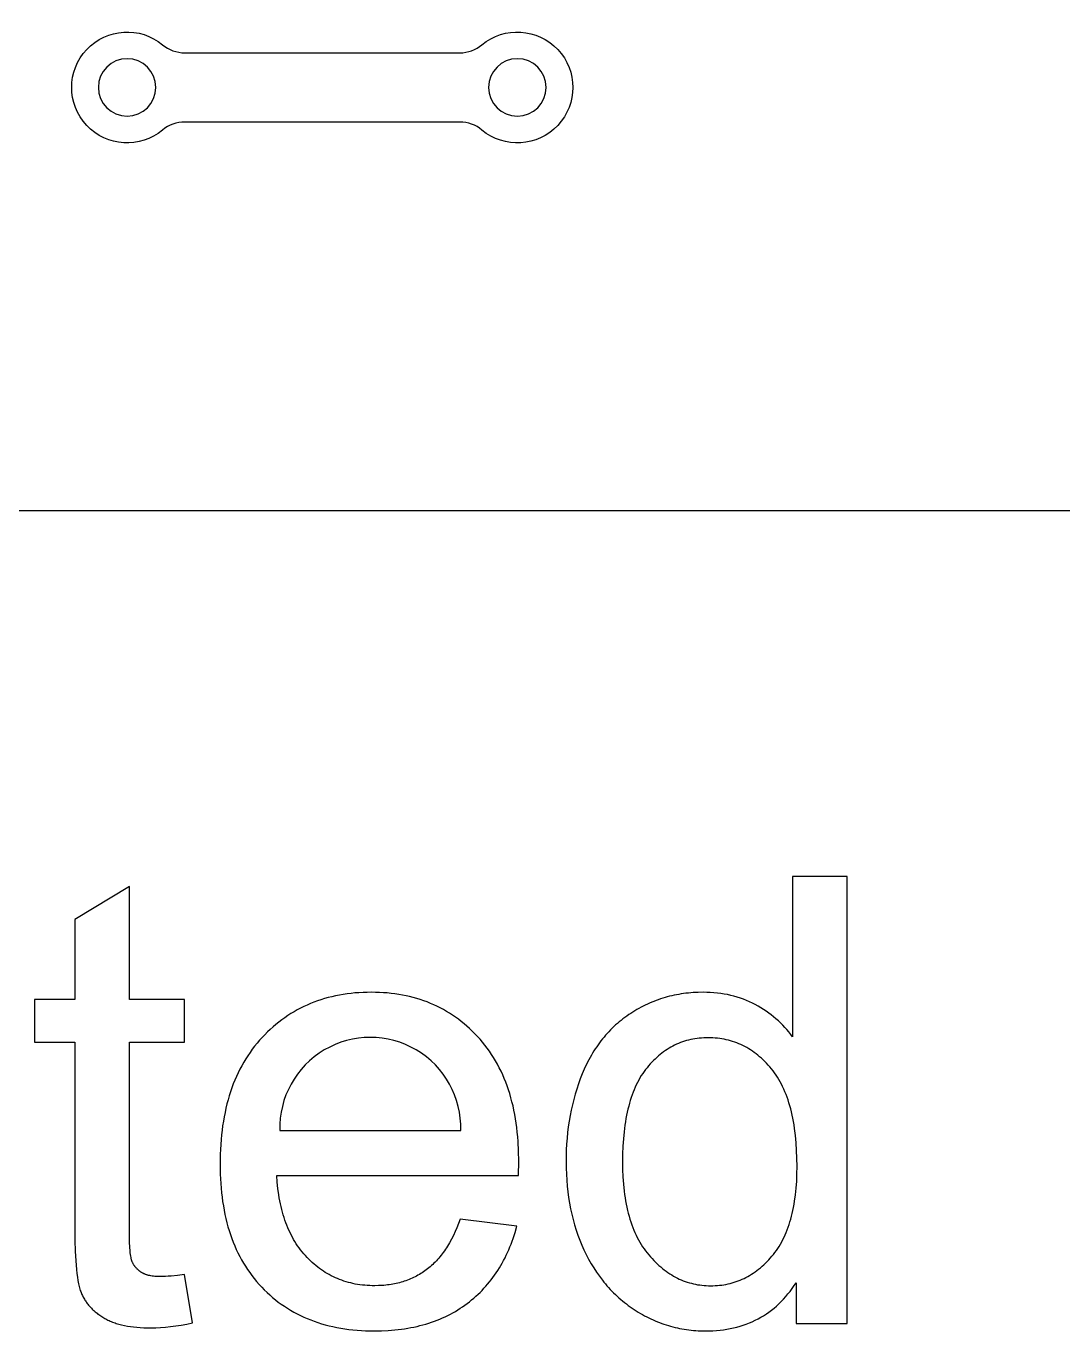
# Model space of a CAD drawing. Extents: x -86 to 76, y -134 to -25.
# Drawn here: x 23.5 to 38.46, y -131.83 to -113 of the extents above; entities that cross this region are included whole.
import ezdxf

# ---------------------------------------------------------------- set-up
doc = ezdxf.new("R2010")
doc.units = 0
doc.layers.add('MOSFET', color=7, linetype='CONTINUOUS')
doc.layers.add('MOSFET$TRACES', color=7, linetype='CONTINUOUS')

msp = doc.modelspace()

# ---------------------------------------------------------------- linework, layer by layer
at = {"layer": 'MOSFET'}
for p, q in [((72.957, -120), (3.957, -120)), ((35.344, -125.275), (34.556, -125.275)), ((34.556, -125.275), (34.556, -127.591)), ((35.344, -131.729), (35.344, -125.275)), ((24.99, -125.42), (24.202, -125.896)), ((24.99, -127.054), (24.99, -125.42)), ((24.202, -125.896), (24.202, -127.054)), ((24.202, -127.054), (23.62, -127.054)), ((23.62, -127.054), (23.62, -127.67)), ((25.786, -127.054), (24.99, -127.054)), ((25.786, -127.67), (25.786, -127.054)), ((27.652, -127.091), (27.603, -127.111)), ((27.702, -127.073), (27.652, -127.091)), ((27.753, -127.056), (27.702, -127.073)), ((27.805, -127.04), (27.753, -127.056)), ((27.858, -127.025), (27.805, -127.04)), ((27.911, -127.012), (27.858, -127.025)), ((27.965, -127), (27.911, -127.012)), ((28.019, -126.989), (27.965, -127)), ((28.074, -126.979), (28.019, -126.989)), ((28.13, -126.971), (28.074, -126.979)), ((28.187, -126.964), (28.13, -126.971)), ((28.244, -126.958), (28.187, -126.964)), ((28.302, -126.954), (28.244, -126.958)), ((28.361, -126.951), (28.302, -126.954)), ((28.421, -126.949), (28.361, -126.951)), ((28.481, -126.948), (28.421, -126.949)), ((28.539, -126.949), (28.481, -126.948)), ((28.597, -126.951), (28.539, -126.949)), ((28.654, -126.954), (28.597, -126.951)), ((28.71, -126.958), (28.654, -126.954)), ((28.765, -126.964), (28.71, -126.958)), ((28.82, -126.971), (28.765, -126.964)), ((28.875, -126.979), (28.82, -126.971)), ((28.928, -126.988), (28.875, -126.979)), ((28.981, -126.999), (28.928, -126.988)), ((29.033, -127.01), (28.981, -126.999)), ((29.085, -127.024), (29.033, -127.01)), ((29.136, -127.038), (29.085, -127.024)), ((29.186, -127.053), (29.136, -127.038)), ((29.236, -127.07), (29.186, -127.053)), ((29.284, -127.088), (29.236, -127.07)), ((29.333, -127.108), (29.284, -127.088)), ((32.525, -127.092), (32.494, -127.105)), ((32.557, -127.079), (32.525, -127.092)), ((32.588, -127.067), (32.557, -127.079)), ((32.62, -127.055), (32.588, -127.067)), ((32.652, -127.044), (32.62, -127.055)), ((32.685, -127.034), (32.652, -127.044)), ((32.717, -127.024), (32.685, -127.034)), ((32.75, -127.015), (32.717, -127.024)), ((32.783, -127.006), (32.75, -127.015)), ((32.816, -126.998), (32.783, -127.006)), ((32.849, -126.991), (32.816, -126.998)), ((32.883, -126.984), (32.849, -126.991)), ((32.917, -126.978), (32.883, -126.984)), ((32.951, -126.972), (32.917, -126.978)), ((32.985, -126.967), (32.951, -126.972)), ((33.019, -126.963), (32.985, -126.967)), ((33.054, -126.959), (33.019, -126.963)), ((33.124, -126.953), (33.054, -126.959)), ((33.195, -126.949), (33.124, -126.953)), ((33.266, -126.948), (33.195, -126.949)), ((33.319, -126.949), (33.266, -126.948)), ((33.37, -126.951), (33.319, -126.949)), ((33.422, -126.954), (33.37, -126.951)), ((33.472, -126.959), (33.422, -126.954)), ((33.521, -126.966), (33.472, -126.959)), ((33.57, -126.973), (33.521, -126.966)), ((33.618, -126.982), (33.57, -126.973)), ((33.666, -126.993), (33.618, -126.982)), ((33.712, -127.005), (33.666, -126.993)), ((33.758, -127.018), (33.712, -127.005)), ((33.804, -127.032), (33.758, -127.018)), ((33.848, -127.048), (33.804, -127.032)), ((33.892, -127.066), (33.848, -127.048)), ((33.935, -127.085), (33.892, -127.066)), ((33.977, -127.105), (33.935, -127.085)), ((34.019, -127.126), (33.977, -127.105)), ((27.275, -127.285), (27.231, -127.315)), ((27.32, -127.256), (27.275, -127.285)), ((27.365, -127.229), (27.32, -127.256)), ((27.411, -127.203), (27.365, -127.229)), ((27.458, -127.178), (27.411, -127.203)), ((27.505, -127.154), (27.458, -127.178)), ((27.554, -127.132), (27.505, -127.154)), ((27.603, -127.111), (27.554, -127.132)), ((29.38, -127.128), (29.333, -127.108)), ((29.427, -127.15), (29.38, -127.128)), ((29.473, -127.173), (29.427, -127.15)), ((29.519, -127.197), (29.473, -127.173)), ((29.564, -127.223), (29.519, -127.197)), ((29.608, -127.25), (29.564, -127.223)), ((29.651, -127.278), (29.608, -127.25)), ((29.694, -127.307), (29.651, -127.278)), ((32.165, -127.291), (32.137, -127.311)), ((32.194, -127.271), (32.165, -127.291)), ((32.223, -127.252), (32.194, -127.271)), ((32.252, -127.233), (32.223, -127.252)), ((32.282, -127.215), (32.252, -127.233)), ((32.311, -127.198), (32.282, -127.215)), ((32.341, -127.181), (32.311, -127.198)), ((32.371, -127.164), (32.341, -127.181)), ((32.402, -127.149), (32.371, -127.164)), ((32.432, -127.134), (32.402, -127.149)), ((32.463, -127.119), (32.432, -127.134)), ((32.494, -127.105), (32.463, -127.119)), ((34.06, -127.149), (34.019, -127.126)), ((34.1, -127.173), (34.06, -127.149)), ((34.139, -127.197), (34.1, -127.173)), ((34.176, -127.222), (34.139, -127.197)), ((34.213, -127.248), (34.176, -127.222)), ((34.249, -127.275), (34.213, -127.248)), ((34.284, -127.303), (34.249, -127.275)), ((27.062, -127.447), (27.022, -127.483)), ((27.103, -127.412), (27.062, -127.447)), ((27.145, -127.378), (27.103, -127.412)), ((27.188, -127.346), (27.145, -127.378)), ((27.231, -127.315), (27.188, -127.346)), ((29.736, -127.338), (29.694, -127.307)), ((29.778, -127.37), (29.736, -127.338)), ((29.819, -127.403), (29.778, -127.37)), ((29.859, -127.437), (29.819, -127.403)), ((29.898, -127.472), (29.859, -127.437)), ((29.937, -127.509), (29.898, -127.472)), ((31.954, -127.468), (31.93, -127.492)), ((31.979, -127.444), (31.954, -127.468)), ((32.004, -127.42), (31.979, -127.444)), ((32.03, -127.398), (32.004, -127.42)), ((32.056, -127.375), (32.03, -127.398)), ((32.083, -127.353), (32.056, -127.375)), ((32.11, -127.332), (32.083, -127.353)), ((32.137, -127.311), (32.11, -127.332)), ((34.318, -127.332), (34.284, -127.303)), ((34.352, -127.361), (34.318, -127.332)), ((34.384, -127.391), (34.352, -127.361)), ((34.415, -127.423), (34.384, -127.391)), ((34.445, -127.455), (34.415, -127.423)), ((34.474, -127.487), (34.445, -127.455)), ((26.867, -127.641), (26.831, -127.683)), ((26.905, -127.6), (26.867, -127.641)), ((26.943, -127.56), (26.905, -127.6)), ((26.982, -127.521), (26.943, -127.56)), ((27.022, -127.483), (26.982, -127.521)), ((29.975, -127.547), (29.937, -127.509)), ((30.013, -127.586), (29.975, -127.547)), ((30.049, -127.627), (30.013, -127.586)), ((30.085, -127.668), (30.049, -127.627)), ((30.119, -127.711), (30.085, -127.668)), ((31.793, -127.65), (31.772, -127.678)), ((31.815, -127.622), (31.793, -127.65)), ((31.837, -127.595), (31.815, -127.622)), ((31.859, -127.569), (31.837, -127.595)), ((31.882, -127.543), (31.859, -127.569)), ((31.906, -127.517), (31.882, -127.543)), ((31.93, -127.492), (31.906, -127.517)), ((32.969, -127.665), (32.941, -127.675)), ((32.998, -127.655), (32.969, -127.665)), ((33.028, -127.646), (32.998, -127.655)), ((33.058, -127.638), (33.028, -127.646)), ((33.088, -127.631), (33.058, -127.638)), ((33.118, -127.625), (33.088, -127.631)), ((33.149, -127.619), (33.118, -127.625)), ((33.18, -127.615), (33.149, -127.619)), ((33.212, -127.611), (33.18, -127.615)), ((33.244, -127.608), (33.212, -127.611)), ((33.276, -127.606), (33.244, -127.608)), ((33.308, -127.605), (33.276, -127.606)), ((33.341, -127.604), (33.308, -127.605)), ((33.375, -127.605), (33.341, -127.604)), ((33.408, -127.606), (33.375, -127.605)), ((33.441, -127.608), (33.408, -127.606)), ((33.474, -127.611), (33.441, -127.608)), ((33.506, -127.615), (33.474, -127.611)), ((33.538, -127.62), (33.506, -127.615)), ((33.57, -127.626), (33.538, -127.62)), ((33.601, -127.632), (33.57, -127.626)), ((33.632, -127.64), (33.601, -127.632)), ((33.663, -127.648), (33.632, -127.64)), ((33.693, -127.657), (33.663, -127.648)), ((33.723, -127.667), (33.693, -127.657)), ((33.753, -127.678), (33.723, -127.667)), ((34.503, -127.521), (34.474, -127.487)), ((34.53, -127.556), (34.503, -127.521)), ((34.556, -127.591), (34.53, -127.556)), ((23.62, -127.67), (24.202, -127.67)), ((24.202, -127.67), (24.202, -130.36)), ((24.99, -130.404), (24.99, -127.67)), ((24.99, -127.67), (25.786, -127.67)), ((26.73, -127.816), (26.698, -127.863)), ((26.762, -127.771), (26.73, -127.816)), ((26.796, -127.727), (26.762, -127.771)), ((26.831, -127.683), (26.796, -127.727)), ((30.152, -127.754), (30.119, -127.711)), ((30.184, -127.799), (30.152, -127.754)), ((30.215, -127.844), (30.184, -127.799)), ((30.244, -127.891), (30.215, -127.844)), ((31.654, -127.857), (31.636, -127.889)), ((31.673, -127.826), (31.654, -127.857)), ((31.692, -127.795), (31.673, -127.826)), ((31.711, -127.765), (31.692, -127.795)), ((31.731, -127.736), (31.711, -127.765)), ((31.751, -127.707), (31.731, -127.736)), ((31.772, -127.678), (31.751, -127.707)), ((32.646, -127.847), (32.622, -127.867)), ((32.672, -127.827), (32.646, -127.847)), ((32.697, -127.808), (32.672, -127.827)), ((32.723, -127.79), (32.697, -127.808)), ((32.749, -127.773), (32.723, -127.79)), ((32.775, -127.756), (32.749, -127.773)), ((32.802, -127.741), (32.775, -127.756)), ((32.829, -127.726), (32.802, -127.741)), ((32.856, -127.712), (32.829, -127.726)), ((32.884, -127.699), (32.856, -127.712)), ((32.912, -127.687), (32.884, -127.699)), ((32.941, -127.675), (32.912, -127.687)), ((33.782, -127.69), (33.753, -127.678)), ((33.811, -127.703), (33.782, -127.69)), ((33.84, -127.716), (33.811, -127.703)), ((33.868, -127.731), (33.84, -127.716)), ((33.896, -127.746), (33.868, -127.731)), ((33.924, -127.762), (33.896, -127.746)), ((33.951, -127.78), (33.924, -127.762)), ((33.978, -127.797), (33.951, -127.78)), ((34.005, -127.816), (33.978, -127.797)), ((34.031, -127.836), (34.005, -127.816)), ((34.057, -127.857), (34.031, -127.836)), ((34.082, -127.878), (34.057, -127.857)), ((26.611, -128.008), (26.584, -128.059)), ((26.639, -127.958), (26.611, -128.008)), ((26.668, -127.91), (26.639, -127.958)), ((26.698, -127.863), (26.668, -127.91)), ((30.273, -127.938), (30.244, -127.891)), ((30.3, -127.987), (30.273, -127.938)), ((30.326, -128.036), (30.3, -127.987)), ((30.351, -128.087), (30.326, -128.036)), ((31.585, -127.987), (31.553, -128.056)), ((31.619, -127.921), (31.585, -127.987)), ((31.636, -127.889), (31.619, -127.921)), ((32.458, -128.036), (32.437, -128.063)), ((32.481, -128.009), (32.458, -128.036)), ((32.503, -127.983), (32.481, -128.009)), ((32.526, -127.958), (32.503, -127.983)), ((32.55, -127.934), (32.526, -127.958)), ((32.573, -127.911), (32.55, -127.934)), ((32.597, -127.889), (32.573, -127.911)), ((32.622, -127.867), (32.597, -127.889)), ((34.108, -127.901), (34.082, -127.878)), ((34.133, -127.924), (34.108, -127.901)), ((34.157, -127.948), (34.133, -127.924)), ((34.182, -127.973), (34.157, -127.948)), ((34.206, -127.999), (34.182, -127.973)), ((34.229, -128.026), (34.206, -127.999)), ((34.252, -128.053), (34.229, -128.026)), ((26.511, -128.216), (26.489, -128.271)), ((26.535, -128.163), (26.511, -128.216)), ((26.559, -128.11), (26.535, -128.163)), ((26.584, -128.059), (26.559, -128.11)), ((30.375, -128.138), (30.351, -128.087)), ((30.398, -128.191), (30.375, -128.138)), ((30.419, -128.244), (30.398, -128.191)), ((31.495, -128.198), (31.468, -128.27)), ((31.523, -128.126), (31.495, -128.198)), ((31.553, -128.056), (31.523, -128.126)), ((32.338, -128.215), (32.32, -128.248)), ((32.356, -128.183), (32.338, -128.215)), ((32.375, -128.151), (32.356, -128.183)), ((32.395, -128.121), (32.375, -128.151)), ((32.416, -128.091), (32.395, -128.121)), ((32.437, -128.063), (32.416, -128.091)), ((34.275, -128.082), (34.252, -128.053)), ((34.297, -128.111), (34.275, -128.082)), ((34.319, -128.142), (34.297, -128.111)), ((34.339, -128.173), (34.319, -128.142)), ((34.359, -128.206), (34.339, -128.173)), ((34.378, -128.239), (34.359, -128.206)), ((26.449, -128.383), (26.431, -128.441)), ((26.469, -128.327), (26.449, -128.383)), ((26.489, -128.271), (26.469, -128.327)), ((30.439, -128.299), (30.419, -128.244)), ((30.459, -128.355), (30.439, -128.299)), ((30.477, -128.411), (30.459, -128.355)), ((30.493, -128.469), (30.477, -128.411)), ((31.421, -128.419), (31.4, -128.495)), ((31.444, -128.344), (31.421, -128.419)), ((31.468, -128.27), (31.444, -128.344)), ((32.257, -128.391), (32.242, -128.429)), ((32.272, -128.354), (32.257, -128.391)), ((32.287, -128.318), (32.272, -128.354)), ((32.303, -128.282), (32.287, -128.318)), ((32.32, -128.248), (32.303, -128.282)), ((34.397, -128.274), (34.378, -128.239)), ((34.414, -128.31), (34.397, -128.274)), ((34.431, -128.346), (34.414, -128.31)), ((34.447, -128.384), (34.431, -128.346)), ((34.463, -128.422), (34.447, -128.384)), ((34.478, -128.462), (34.463, -128.422)), ((26.397, -128.56), (26.383, -128.621)), ((26.413, -128.5), (26.397, -128.56)), ((26.431, -128.441), (26.413, -128.5)), ((30.509, -128.528), (30.493, -128.469)), ((30.524, -128.587), (30.509, -128.528)), ((30.537, -128.648), (30.524, -128.587)), ((31.381, -128.572), (31.363, -128.65)), ((31.4, -128.495), (31.381, -128.572)), ((32.193, -128.591), (32.182, -128.634)), ((32.204, -128.549), (32.193, -128.591)), ((32.216, -128.508), (32.204, -128.549)), ((32.229, -128.468), (32.216, -128.508)), ((32.242, -128.429), (32.229, -128.468)), ((34.492, -128.502), (34.478, -128.462)), ((34.505, -128.544), (34.492, -128.502)), ((34.518, -128.586), (34.505, -128.544)), ((34.53, -128.63), (34.518, -128.586)), ((26.357, -128.745), (26.345, -128.809)), ((26.369, -128.682), (26.357, -128.745)), ((26.383, -128.621), (26.369, -128.682)), ((30.549, -128.71), (30.537, -128.648)), ((30.56, -128.772), (30.549, -128.71)), ((30.57, -128.836), (30.56, -128.772)), ((31.348, -128.728), (31.334, -128.808)), ((31.363, -128.65), (31.348, -128.728)), ((32.154, -128.769), (32.146, -128.816)), ((32.163, -128.723), (32.154, -128.769)), ((32.172, -128.678), (32.163, -128.723)), ((32.182, -128.634), (32.172, -128.678)), ((34.541, -128.674), (34.53, -128.63)), ((34.551, -128.72), (34.541, -128.674)), ((34.561, -128.766), (34.551, -128.72)), ((34.57, -128.814), (34.561, -128.766)), ((26.326, -128.94), (26.319, -129.007)), ((26.335, -128.874), (26.326, -128.94)), ((26.345, -128.809), (26.335, -128.874)), ((27.16, -128.942), (29.771, -128.942)), ((30.579, -128.901), (30.57, -128.836)), ((30.586, -128.967), (30.579, -128.901)), ((30.593, -129.034), (30.586, -128.967)), ((31.312, -128.971), (31.304, -129.054)), ((31.322, -128.889), (31.312, -128.971)), ((31.334, -128.808), (31.322, -128.889)), ((32.126, -128.963), (32.116, -129.065)), ((32.139, -128.864), (32.126, -128.963)), ((32.146, -128.816), (32.139, -128.864)), ((34.579, -128.862), (34.57, -128.814)), ((34.586, -128.912), (34.579, -128.862)), ((34.599, -129.014), (34.586, -128.912)), ((26.307, -129.144), (26.303, -129.215)), ((26.312, -129.075), (26.307, -129.144)), ((26.319, -129.007), (26.312, -129.075)), ((30.598, -129.101), (30.593, -129.034)), ((30.605, -129.24), (30.598, -129.101)), ((31.298, -129.138), (31.293, -129.223)), ((31.304, -129.054), (31.298, -129.138)), ((32.11, -129.171), (32.105, -129.282)), ((32.116, -129.065), (32.11, -129.171)), ((34.609, -129.12), (34.599, -129.014)), ((34.616, -129.23), (34.609, -129.12)), ((26.3, -129.286), (26.297, -129.431)), ((26.303, -129.215), (26.3, -129.286)), ((30.607, -129.383), (30.605, -129.24)), ((31.293, -129.223), (31.29, -129.309)), ((31.29, -129.309), (31.29, -129.396)), ((32.105, -129.282), (32.104, -129.396)), ((34.621, -129.344), (34.616, -129.23)), ((34.622, -129.462), (34.621, -129.344)), ((26.297, -129.431), (26.3, -129.572)), ((30.603, -129.594), (30.607, -129.383)), ((31.29, -129.396), (31.291, -129.485)), ((31.291, -129.485), (31.294, -129.573)), ((32.104, -129.396), (32.106, -129.506)), ((32.106, -129.506), (32.11, -129.613)), ((34.621, -129.569), (34.622, -129.462)), ((26.3, -129.572), (26.302, -129.64)), ((26.302, -129.64), (26.307, -129.708)), ((26.307, -129.708), (26.312, -129.775)), ((27.123, -129.689), (27.116, -129.594)), ((27.116, -129.594), (30.603, -129.594)), ((27.132, -129.781), (27.123, -129.689)), ((31.294, -129.573), (31.299, -129.659)), ((31.299, -129.659), (31.306, -129.744)), ((32.11, -129.613), (32.117, -129.717)), ((32.117, -129.717), (32.128, -129.817)), ((34.609, -129.773), (34.617, -129.673)), ((34.617, -129.673), (34.621, -129.569)), ((26.312, -129.775), (26.318, -129.841)), ((26.318, -129.841), (26.326, -129.906)), ((26.326, -129.906), (26.335, -129.969)), ((27.145, -129.87), (27.132, -129.781)), ((27.152, -129.914), (27.145, -129.87)), ((27.16, -129.957), (27.152, -129.914)), ((31.306, -129.744), (31.315, -129.828)), ((31.315, -129.828), (31.326, -129.911)), ((31.326, -129.911), (31.339, -129.992)), ((32.128, -129.817), (32.134, -129.865)), ((32.134, -129.865), (32.141, -129.913)), ((32.141, -129.913), (32.149, -129.96)), ((34.587, -129.963), (34.6, -129.87)), ((34.6, -129.87), (34.609, -129.773)), ((26.335, -129.969), (26.345, -130.032)), ((26.345, -130.032), (26.356, -130.094)), ((26.356, -130.094), (26.368, -130.155)), ((27.168, -129.999), (27.16, -129.957)), ((27.178, -130.04), (27.168, -129.999)), ((27.187, -130.081), (27.178, -130.04)), ((27.198, -130.121), (27.187, -130.081)), ((31.339, -129.992), (31.354, -130.072)), ((31.354, -130.072), (31.371, -130.151)), ((32.149, -129.96), (32.157, -130.006)), ((32.157, -130.006), (32.167, -130.051)), ((32.167, -130.051), (32.176, -130.095)), ((32.176, -130.095), (32.187, -130.138)), ((34.553, -130.139), (34.562, -130.096)), ((34.562, -130.096), (34.571, -130.053)), ((34.571, -130.053), (34.579, -130.008)), ((34.579, -130.008), (34.587, -129.963)), ((26.368, -130.155), (26.382, -130.215)), ((26.382, -130.215), (26.396, -130.274)), ((26.396, -130.274), (26.412, -130.332)), ((27.209, -130.16), (27.198, -130.121)), ((27.221, -130.199), (27.209, -130.16)), ((27.234, -130.237), (27.221, -130.199)), ((27.247, -130.274), (27.234, -130.237)), ((27.261, -130.311), (27.247, -130.274)), ((29.739, -130.285), (29.715, -130.345)), ((29.762, -130.224), (29.739, -130.285)), ((30.581, -130.325), (29.762, -130.224)), ((31.371, -130.151), (31.39, -130.228)), ((31.39, -130.228), (31.411, -130.305)), ((31.411, -130.305), (31.434, -130.379)), ((32.187, -130.138), (32.199, -130.181)), ((32.199, -130.181), (32.211, -130.222)), ((32.211, -130.222), (32.224, -130.263)), ((32.224, -130.263), (32.238, -130.303)), ((32.238, -130.303), (32.252, -130.341)), ((34.494, -130.34), (34.507, -130.301)), ((34.507, -130.301), (34.52, -130.262)), ((34.52, -130.262), (34.531, -130.222)), ((34.531, -130.222), (34.542, -130.181)), ((34.542, -130.181), (34.553, -130.139)), ((24.202, -130.36), (24.203, -130.531)), ((24.99, -130.485), (24.99, -130.404)), ((24.992, -130.558), (24.99, -130.485)), ((26.412, -130.332), (26.429, -130.388)), ((26.429, -130.388), (26.447, -130.444)), ((26.447, -130.444), (26.467, -130.499)), ((27.276, -130.347), (27.261, -130.311)), ((27.291, -130.382), (27.276, -130.347)), ((27.307, -130.416), (27.291, -130.382)), ((27.324, -130.45), (27.307, -130.416)), ((27.341, -130.483), (27.324, -130.45)), ((27.359, -130.515), (27.341, -130.483)), ((29.664, -130.457), (29.637, -130.511)), ((29.69, -130.402), (29.664, -130.457)), ((29.715, -130.345), (29.69, -130.402)), ((30.527, -130.499), (30.542, -130.457)), ((30.542, -130.457), (30.555, -130.413)), ((30.555, -130.413), (30.581, -130.325)), ((31.434, -130.379), (31.46, -130.453)), ((31.46, -130.453), (31.487, -130.525)), ((32.252, -130.341), (32.267, -130.379)), ((32.267, -130.379), (32.283, -130.416)), ((32.283, -130.416), (32.3, -130.453)), ((32.3, -130.453), (32.317, -130.488)), ((32.317, -130.488), (32.335, -130.522)), ((34.418, -130.518), (34.435, -130.484)), ((34.435, -130.484), (34.451, -130.449)), ((34.451, -130.449), (34.466, -130.414)), ((34.466, -130.414), (34.48, -130.377)), ((34.48, -130.377), (34.494, -130.34)), ((24.203, -130.531), (24.208, -130.686)), ((24.996, -130.624), (24.992, -130.558)), ((25, -130.683), (24.996, -130.624)), ((25.003, -130.709), (25, -130.683)), ((26.467, -130.499), (26.487, -130.553)), ((26.487, -130.553), (26.509, -130.606)), ((26.509, -130.606), (26.532, -130.658)), ((26.532, -130.658), (26.556, -130.709)), ((27.378, -130.547), (27.359, -130.515)), ((27.397, -130.577), (27.378, -130.547)), ((27.417, -130.608), (27.397, -130.577)), ((27.438, -130.637), (27.417, -130.608)), ((27.459, -130.666), (27.438, -130.637)), ((27.481, -130.694), (27.459, -130.666)), ((29.534, -130.68), (29.518, -130.702)), ((29.55, -130.657), (29.534, -130.68)), ((29.565, -130.634), (29.55, -130.657)), ((29.58, -130.61), (29.565, -130.634)), ((29.609, -130.562), (29.58, -130.61)), ((29.637, -130.511), (29.609, -130.562)), ((30.446, -130.703), (30.463, -130.664)), ((30.463, -130.664), (30.48, -130.623)), ((30.48, -130.623), (30.497, -130.583)), ((30.497, -130.583), (30.512, -130.541)), ((30.512, -130.541), (30.527, -130.499)), ((31.487, -130.525), (31.516, -130.596)), ((31.516, -130.596), (31.547, -130.666)), ((31.547, -130.666), (31.58, -130.734)), ((32.335, -130.522), (32.354, -130.556)), ((32.354, -130.556), (32.374, -130.589)), ((32.374, -130.589), (32.394, -130.62)), ((32.394, -130.62), (32.415, -130.651)), ((32.415, -130.651), (32.437, -130.681)), ((32.437, -130.681), (32.459, -130.71)), ((34.303, -130.704), (34.324, -130.675)), ((34.324, -130.675), (34.344, -130.645)), ((34.344, -130.645), (34.364, -130.615)), ((34.364, -130.615), (34.382, -130.583)), ((34.382, -130.583), (34.401, -130.551)), ((34.401, -130.551), (34.418, -130.518)), ((24.208, -130.686), (24.215, -130.826)), ((24.215, -130.826), (24.226, -130.951)), ((25.006, -130.733), (25.003, -130.709)), ((25.009, -130.756), (25.006, -130.733)), ((25.013, -130.776), (25.009, -130.756)), ((25.015, -130.786), (25.013, -130.776)), ((25.017, -130.795), (25.015, -130.786)), ((25.019, -130.804), (25.017, -130.795)), ((25.022, -130.812), (25.019, -130.804)), ((25.024, -130.82), (25.022, -130.812)), ((25.026, -130.827), (25.024, -130.82)), ((25.029, -130.834), (25.026, -130.827)), ((25.03, -130.837), (25.029, -130.834)), ((25.031, -130.84), (25.03, -130.837)), ((25.034, -130.846), (25.031, -130.84)), ((25.037, -130.852), (25.034, -130.846)), ((25.04, -130.858), (25.037, -130.852)), ((25.043, -130.864), (25.04, -130.858)), ((25.046, -130.869), (25.043, -130.864)), ((25.049, -130.875), (25.046, -130.869)), ((26.556, -130.709), (26.581, -130.759)), ((26.581, -130.759), (26.608, -130.808)), ((26.608, -130.808), (26.635, -130.855)), ((26.635, -130.855), (26.664, -130.902)), ((27.504, -130.721), (27.481, -130.694)), ((27.528, -130.748), (27.504, -130.721)), ((27.552, -130.774), (27.528, -130.748)), ((27.577, -130.799), (27.552, -130.774)), ((27.602, -130.823), (27.577, -130.799)), ((27.627, -130.847), (27.602, -130.823)), ((27.653, -130.87), (27.627, -130.847)), ((27.679, -130.892), (27.653, -130.87)), ((29.384, -130.859), (29.366, -130.876)), ((29.402, -130.841), (29.384, -130.859)), ((29.419, -130.823), (29.402, -130.841)), ((29.436, -130.804), (29.419, -130.823)), ((29.453, -130.785), (29.436, -130.804)), ((29.47, -130.765), (29.453, -130.785)), ((29.486, -130.744), (29.47, -130.765)), ((29.503, -130.723), (29.486, -130.744)), ((29.518, -130.702), (29.503, -130.723)), ((30.348, -130.891), (30.369, -130.855)), ((30.369, -130.855), (30.389, -130.818)), ((30.389, -130.818), (30.409, -130.78)), ((30.409, -130.78), (30.427, -130.742)), ((30.427, -130.742), (30.446, -130.703)), ((31.58, -130.734), (31.615, -130.8)), ((31.615, -130.8), (31.651, -130.865)), ((31.651, -130.865), (31.689, -130.927)), ((32.459, -130.71), (32.483, -130.739)), ((32.483, -130.739), (32.506, -130.766)), ((32.506, -130.766), (32.53, -130.792)), ((32.53, -130.792), (32.555, -130.818)), ((32.555, -130.818), (32.579, -130.843)), ((32.579, -130.843), (32.604, -130.867)), ((32.604, -130.867), (32.629, -130.89)), ((34.142, -130.881), (34.166, -130.858)), ((34.166, -130.858), (34.19, -130.834)), ((34.19, -130.834), (34.213, -130.81)), ((34.213, -130.81), (34.236, -130.785)), ((34.236, -130.785), (34.259, -130.758)), ((34.259, -130.758), (34.281, -130.731)), ((34.281, -130.731), (34.303, -130.704)), ((24.226, -130.951), (24.232, -131.007)), ((24.232, -131.007), (24.239, -131.06)), ((25.052, -130.88), (25.049, -130.875)), ((25.056, -130.886), (25.052, -130.88)), ((25.059, -130.891), (25.056, -130.886)), ((25.063, -130.897), (25.059, -130.891)), ((25.066, -130.902), (25.063, -130.897)), ((25.07, -130.907), (25.066, -130.902)), ((25.074, -130.912), (25.07, -130.907)), ((25.078, -130.917), (25.074, -130.912)), ((25.082, -130.922), (25.078, -130.917)), ((25.087, -130.927), (25.082, -130.922)), ((25.091, -130.932), (25.087, -130.927)), ((25.095, -130.936), (25.091, -130.932)), ((25.1, -130.941), (25.095, -130.936)), ((25.104, -130.945), (25.1, -130.941)), ((25.109, -130.95), (25.104, -130.945)), ((25.114, -130.954), (25.109, -130.95)), ((25.119, -130.959), (25.114, -130.954)), ((25.124, -130.963), (25.119, -130.959)), ((25.129, -130.967), (25.124, -130.963)), ((25.134, -130.971), (25.129, -130.967)), ((25.14, -130.975), (25.134, -130.971)), ((25.145, -130.979), (25.14, -130.975)), ((25.151, -130.983), (25.145, -130.979)), ((25.156, -130.987), (25.151, -130.983)), ((25.162, -130.99), (25.156, -130.987)), ((25.168, -130.994), (25.162, -130.99)), ((25.174, -130.998), (25.168, -130.994)), ((25.18, -131.001), (25.174, -130.998)), ((25.186, -131.004), (25.18, -131.001)), ((25.193, -131.007), (25.186, -131.004)), ((25.2, -131.01), (25.193, -131.007)), ((25.206, -131.013), (25.2, -131.01)), ((25.213, -131.016), (25.206, -131.013)), ((25.22, -131.019), (25.213, -131.016)), ((25.228, -131.022), (25.22, -131.019)), ((25.235, -131.024), (25.228, -131.022)), ((25.243, -131.027), (25.235, -131.024)), ((25.25, -131.029), (25.243, -131.027)), ((25.258, -131.031), (25.25, -131.029)), ((25.266, -131.033), (25.258, -131.031)), ((25.283, -131.037), (25.266, -131.033)), ((25.3, -131.04), (25.283, -131.037)), ((25.318, -131.043), (25.3, -131.04)), ((25.337, -131.046), (25.318, -131.043)), ((25.356, -131.048), (25.337, -131.046)), ((25.376, -131.049), (25.356, -131.048)), ((25.396, -131.05), (25.376, -131.049)), ((25.417, -131.051), (25.396, -131.05)), ((25.439, -131.051), (25.417, -131.051)), ((25.473, -131.051), (25.439, -131.051)), ((25.51, -131.049), (25.473, -131.051)), ((25.55, -131.047), (25.51, -131.049)), ((25.592, -131.044), (25.55, -131.047)), ((25.684, -131.034), (25.592, -131.044)), ((25.786, -131.02), (25.684, -131.034)), ((25.901, -131.72), (25.786, -131.02)), ((26.664, -130.902), (26.694, -130.948)), ((26.694, -130.948), (26.725, -130.993)), ((26.725, -130.993), (26.757, -131.037)), ((26.757, -131.037), (26.791, -131.08)), ((27.706, -130.913), (27.679, -130.892)), ((27.733, -130.933), (27.706, -130.913)), ((27.76, -130.953), (27.733, -130.933)), ((27.788, -130.972), (27.76, -130.953)), ((27.816, -130.99), (27.788, -130.972)), ((27.844, -131.007), (27.816, -130.99)), ((27.873, -131.023), (27.844, -131.007)), ((27.902, -131.039), (27.873, -131.023)), ((27.932, -131.054), (27.902, -131.039)), ((27.962, -131.068), (27.932, -131.054)), ((29.111, -131.055), (29.09, -131.065)), ((29.132, -131.044), (29.111, -131.055)), ((29.153, -131.032), (29.132, -131.044)), ((29.174, -131.02), (29.153, -131.032)), ((29.194, -131.008), (29.174, -131.02)), ((29.214, -130.995), (29.194, -131.008)), ((29.234, -130.982), (29.214, -130.995)), ((29.254, -130.968), (29.234, -130.982)), ((29.273, -130.954), (29.254, -130.968)), ((29.292, -130.94), (29.273, -130.954)), ((29.311, -130.925), (29.292, -130.94)), ((29.33, -130.909), (29.311, -130.925)), ((29.348, -130.893), (29.33, -130.909)), ((29.366, -130.876), (29.348, -130.893)), ((30.234, -131.064), (30.258, -131.03)), ((30.258, -131.03), (30.282, -130.997)), ((30.282, -130.997), (30.305, -130.962)), ((30.305, -130.962), (30.327, -130.927)), ((30.327, -130.927), (30.348, -130.891)), ((31.689, -130.927), (31.729, -130.987)), ((31.729, -130.987), (31.77, -131.046)), ((31.77, -131.046), (31.813, -131.103)), ((32.629, -130.89), (32.655, -130.912)), ((32.655, -130.912), (32.68, -130.933)), ((32.68, -130.933), (32.706, -130.954)), ((32.706, -130.954), (32.733, -130.973)), ((32.733, -130.973), (32.759, -130.992)), ((32.759, -130.992), (32.786, -131.01)), ((32.786, -131.01), (32.813, -131.027)), ((32.813, -131.027), (32.84, -131.043)), ((32.84, -131.043), (32.868, -131.058)), ((32.868, -131.058), (32.895, -131.072)), ((33.884, -131.063), (33.911, -131.049)), ((33.911, -131.049), (33.938, -131.034)), ((33.938, -131.034), (33.965, -131.017)), ((33.965, -131.017), (33.991, -131)), ((33.991, -131), (34.017, -130.982)), ((34.017, -130.982), (34.042, -130.964)), ((34.042, -130.964), (34.068, -130.944)), ((34.068, -130.944), (34.093, -130.924)), ((34.093, -130.924), (34.117, -130.903)), ((34.117, -130.903), (34.142, -130.881)), ((24.239, -131.06), (24.247, -131.109)), ((24.247, -131.109), (24.256, -131.154)), ((24.256, -131.154), (24.261, -131.175)), ((24.261, -131.175), (24.266, -131.195)), ((24.266, -131.195), (24.271, -131.214)), ((24.271, -131.214), (24.276, -131.232)), ((24.276, -131.232), (24.281, -131.25)), ((26.791, -131.08), (26.825, -131.122)), ((26.825, -131.122), (26.861, -131.163)), ((26.861, -131.163), (26.898, -131.203)), ((26.898, -131.203), (26.936, -131.242)), ((26.936, -131.242), (26.975, -131.28)), ((27.992, -131.081), (27.962, -131.068)), ((28.023, -131.093), (27.992, -131.081)), ((28.054, -131.105), (28.023, -131.093)), ((28.085, -131.116), (28.054, -131.105)), ((28.117, -131.126), (28.085, -131.116)), ((28.15, -131.135), (28.117, -131.126)), ((28.182, -131.143), (28.15, -131.135)), ((28.215, -131.151), (28.182, -131.143)), ((28.249, -131.158), (28.215, -131.151)), ((28.282, -131.164), (28.249, -131.158)), ((28.316, -131.169), (28.282, -131.164)), ((28.351, -131.173), (28.316, -131.169)), ((28.386, -131.177), (28.351, -131.173)), ((28.421, -131.18), (28.386, -131.177)), ((28.457, -131.182), (28.421, -131.18)), ((28.493, -131.183), (28.457, -131.182)), ((28.529, -131.183), (28.493, -131.183)), ((28.583, -131.182), (28.529, -131.183)), ((28.636, -131.18), (28.583, -131.182)), ((28.662, -131.178), (28.636, -131.18)), ((28.688, -131.175), (28.662, -131.178)), ((28.714, -131.172), (28.688, -131.175)), ((28.739, -131.169), (28.714, -131.172)), ((28.764, -131.165), (28.739, -131.169)), ((28.789, -131.161), (28.764, -131.165)), ((28.814, -131.156), (28.789, -131.161)), ((28.838, -131.151), (28.814, -131.156)), ((28.862, -131.146), (28.838, -131.151)), ((28.886, -131.139), (28.862, -131.146)), ((28.91, -131.133), (28.886, -131.139)), ((28.933, -131.126), (28.91, -131.133)), ((28.956, -131.119), (28.933, -131.126)), ((28.979, -131.111), (28.956, -131.119)), ((29.002, -131.103), (28.979, -131.111)), ((29.024, -131.094), (29.002, -131.103)), ((29.046, -131.085), (29.024, -131.094)), ((29.068, -131.075), (29.046, -131.085)), ((29.09, -131.065), (29.068, -131.075)), ((30.077, -131.25), (30.104, -131.22)), ((30.104, -131.22), (30.132, -131.19)), ((30.132, -131.19), (30.158, -131.16)), ((30.158, -131.16), (30.184, -131.128)), ((30.184, -131.128), (30.21, -131.096)), ((30.21, -131.096), (30.234, -131.064)), ((31.813, -131.103), (31.835, -131.13)), ((31.835, -131.13), (31.857, -131.157)), ((31.857, -131.157), (31.88, -131.184)), ((31.88, -131.184), (31.904, -131.21)), ((31.904, -131.21), (31.927, -131.236)), ((31.927, -131.236), (31.952, -131.261)), ((32.895, -131.072), (32.923, -131.086)), ((32.923, -131.086), (32.952, -131.098)), ((32.952, -131.098), (32.98, -131.11)), ((32.98, -131.11), (33.009, -131.121)), ((33.009, -131.121), (33.038, -131.131)), ((33.038, -131.131), (33.068, -131.14)), ((33.068, -131.14), (33.097, -131.148)), ((33.097, -131.148), (33.127, -131.156)), ((33.127, -131.156), (33.158, -131.162)), ((33.158, -131.162), (33.188, -131.168)), ((33.188, -131.168), (33.219, -131.172)), ((33.219, -131.172), (33.25, -131.176)), ((33.25, -131.176), (33.281, -131.179)), ((33.281, -131.179), (33.312, -131.182)), ((33.312, -131.182), (33.344, -131.183)), ((33.344, -131.183), (33.376, -131.183)), ((33.376, -131.183), (33.409, -131.183)), ((33.409, -131.183), (33.441, -131.182)), ((33.441, -131.182), (33.472, -131.18)), ((33.472, -131.18), (33.504, -131.177)), ((33.504, -131.177), (33.535, -131.173)), ((33.535, -131.173), (33.566, -131.168)), ((33.566, -131.168), (33.596, -131.163)), ((33.596, -131.163), (33.626, -131.157)), ((33.626, -131.157), (33.656, -131.15)), ((33.656, -131.15), (33.686, -131.142)), ((33.686, -131.142), (33.715, -131.133)), ((33.715, -131.133), (33.744, -131.124)), ((33.744, -131.124), (33.773, -131.113)), ((33.773, -131.113), (33.801, -131.102)), ((33.801, -131.102), (33.829, -131.09)), ((33.829, -131.09), (33.857, -131.077)), ((33.857, -131.077), (33.884, -131.063)), ((34.522, -131.264), (34.552, -131.224)), ((34.552, -131.224), (34.581, -131.182)), ((34.581, -131.182), (34.609, -131.139)), ((34.609, -131.139), (34.609, -131.729)), ((24.281, -131.25), (24.287, -131.266)), ((24.287, -131.266), (24.293, -131.281)), ((24.293, -131.281), (24.298, -131.296)), ((24.298, -131.296), (24.305, -131.309)), ((24.305, -131.309), (24.311, -131.323)), ((24.311, -131.323), (24.318, -131.336)), ((24.318, -131.336), (24.325, -131.35)), ((24.325, -131.35), (24.332, -131.363)), ((24.332, -131.363), (24.34, -131.376)), ((24.34, -131.376), (24.348, -131.389)), ((24.348, -131.389), (24.356, -131.401)), ((24.356, -131.401), (24.364, -131.414)), ((24.364, -131.414), (24.373, -131.426)), ((24.373, -131.426), (24.382, -131.438)), ((26.975, -131.28), (27.015, -131.316)), ((27.015, -131.316), (27.055, -131.351)), ((27.055, -131.351), (27.096, -131.385)), ((27.096, -131.385), (27.138, -131.418)), ((27.138, -131.418), (27.181, -131.449)), ((29.863, -131.439), (29.896, -131.414)), ((29.896, -131.414), (29.927, -131.388)), ((29.927, -131.388), (29.959, -131.362)), ((29.959, -131.362), (29.989, -131.335)), ((29.989, -131.335), (30.019, -131.307)), ((30.019, -131.307), (30.048, -131.279)), ((30.048, -131.279), (30.077, -131.25)), ((31.952, -131.261), (31.976, -131.286)), ((31.976, -131.286), (32.001, -131.31)), ((32.001, -131.31), (32.027, -131.334)), ((32.027, -131.334), (32.052, -131.357)), ((32.052, -131.357), (32.079, -131.38)), ((32.079, -131.38), (32.105, -131.403)), ((32.105, -131.403), (32.132, -131.424)), ((32.132, -131.424), (32.16, -131.446)), ((34.361, -131.444), (34.394, -131.41)), ((34.394, -131.41), (34.428, -131.376)), ((34.428, -131.376), (34.46, -131.34)), ((34.46, -131.34), (34.491, -131.302)), ((34.491, -131.302), (34.522, -131.264)), ((24.382, -131.438), (24.391, -131.45)), ((24.391, -131.45), (24.4, -131.462)), ((24.4, -131.462), (24.41, -131.474)), ((24.41, -131.474), (24.42, -131.485)), ((24.42, -131.485), (24.431, -131.496)), ((24.431, -131.496), (24.441, -131.508)), ((24.441, -131.508), (24.452, -131.519)), ((24.452, -131.519), (24.463, -131.529)), ((24.463, -131.529), (24.475, -131.54)), ((24.475, -131.54), (24.486, -131.55)), ((24.486, -131.55), (24.498, -131.561)), ((24.498, -131.561), (24.51, -131.571)), ((24.51, -131.571), (24.523, -131.581)), ((24.523, -131.581), (24.536, -131.591)), ((24.536, -131.591), (24.549, -131.6)), ((24.549, -131.6), (24.562, -131.61)), ((24.562, -131.61), (24.576, -131.619)), ((24.576, -131.619), (24.604, -131.637)), ((27.181, -131.449), (27.225, -131.48)), ((27.225, -131.48), (27.27, -131.508)), ((27.27, -131.508), (27.315, -131.536)), ((27.315, -131.536), (27.361, -131.563)), ((27.361, -131.563), (27.409, -131.588)), ((27.409, -131.588), (27.456, -131.612)), ((27.456, -131.612), (27.505, -131.635)), ((29.546, -131.63), (29.583, -131.612)), ((29.583, -131.612), (29.62, -131.593)), ((29.62, -131.593), (29.657, -131.573)), ((29.657, -131.573), (29.692, -131.553)), ((29.692, -131.553), (29.728, -131.532)), ((29.728, -131.532), (29.762, -131.509)), ((29.762, -131.509), (29.797, -131.487)), ((29.797, -131.487), (29.83, -131.463)), ((29.83, -131.463), (29.863, -131.439)), ((32.16, -131.446), (32.187, -131.467)), ((32.187, -131.467), (32.216, -131.487)), ((32.216, -131.487), (32.244, -131.507)), ((32.244, -131.507), (32.274, -131.527)), ((32.274, -131.527), (32.332, -131.564)), ((32.332, -131.564), (32.362, -131.582)), ((32.362, -131.582), (32.392, -131.599)), ((32.392, -131.599), (32.422, -131.615)), ((32.422, -131.615), (32.453, -131.631)), ((34.1, -131.639), (34.14, -131.615)), ((34.14, -131.615), (34.179, -131.59)), ((34.179, -131.59), (34.217, -131.563)), ((34.217, -131.563), (34.254, -131.535)), ((34.254, -131.535), (34.29, -131.506)), ((34.29, -131.506), (34.326, -131.476)), ((34.326, -131.476), (34.361, -131.444)), ((24.604, -131.637), (24.633, -131.654)), ((24.633, -131.654), (24.648, -131.663)), ((24.648, -131.663), (24.664, -131.671)), ((24.664, -131.671), (24.679, -131.679)), ((24.679, -131.679), (24.696, -131.686)), ((24.696, -131.686), (24.712, -131.694)), ((24.712, -131.694), (24.729, -131.701)), ((24.729, -131.701), (24.746, -131.708)), ((24.746, -131.708), (24.764, -131.714)), ((24.764, -131.714), (24.782, -131.72)), ((24.782, -131.72), (24.801, -131.726)), ((24.801, -131.726), (24.819, -131.732)), ((24.819, -131.732), (24.839, -131.738)), ((24.839, -131.738), (24.878, -131.748)), ((24.878, -131.748), (24.919, -131.757)), ((24.919, -131.757), (24.962, -131.765)), ((24.962, -131.765), (25.006, -131.772)), ((25.006, -131.772), (25.051, -131.778)), ((25.051, -131.778), (25.099, -131.782)), ((25.099, -131.782), (25.147, -131.786)), ((25.147, -131.786), (25.197, -131.789)), ((25.197, -131.789), (25.249, -131.79)), ((25.249, -131.79), (25.302, -131.791)), ((25.302, -131.791), (25.369, -131.79)), ((25.369, -131.79), (25.439, -131.786)), ((25.439, -131.786), (25.51, -131.781)), ((25.51, -131.781), (25.584, -131.773)), ((25.584, -131.773), (25.66, -131.763)), ((25.66, -131.763), (25.738, -131.751)), ((25.738, -131.751), (25.818, -131.737)), ((25.818, -131.737), (25.901, -131.72)), ((27.505, -131.635), (27.555, -131.657)), ((27.555, -131.657), (27.605, -131.677)), ((27.605, -131.677), (27.657, -131.696)), ((27.657, -131.696), (27.709, -131.714)), ((27.709, -131.714), (27.762, -131.731)), ((27.762, -131.731), (27.815, -131.746)), ((27.815, -131.746), (27.87, -131.76)), ((27.87, -131.76), (27.925, -131.773)), ((27.925, -131.773), (27.981, -131.785)), ((27.981, -131.785), (28.038, -131.795)), ((28.038, -131.795), (28.096, -131.805)), ((28.096, -131.805), (28.155, -131.813)), ((28.867, -131.816), (28.914, -131.81)), ((28.914, -131.81), (28.96, -131.804)), ((28.96, -131.804), (29.005, -131.796)), ((29.005, -131.796), (29.05, -131.788)), ((29.05, -131.788), (29.095, -131.779)), ((29.095, -131.779), (29.139, -131.769)), ((29.139, -131.769), (29.182, -131.759)), ((29.182, -131.759), (29.225, -131.748)), ((29.225, -131.748), (29.267, -131.736)), ((29.267, -131.736), (29.308, -131.723)), ((29.308, -131.723), (29.349, -131.709)), ((29.349, -131.709), (29.39, -131.695)), ((29.39, -131.695), (29.429, -131.68)), ((29.429, -131.68), (29.469, -131.664)), ((29.469, -131.664), (29.507, -131.648)), ((29.507, -131.648), (29.546, -131.63)), ((32.453, -131.631), (32.483, -131.647)), ((32.483, -131.647), (32.514, -131.662)), ((32.514, -131.662), (32.544, -131.676)), ((32.544, -131.676), (32.575, -131.689)), ((32.575, -131.689), (32.607, -131.702)), ((32.607, -131.702), (32.638, -131.714)), ((32.638, -131.714), (32.669, -131.726)), ((32.669, -131.726), (32.701, -131.737)), ((32.701, -131.737), (32.733, -131.748)), ((32.733, -131.748), (32.765, -131.758)), ((32.765, -131.758), (32.797, -131.767)), ((32.797, -131.767), (32.83, -131.776)), ((32.83, -131.776), (32.862, -131.784)), ((32.862, -131.784), (32.895, -131.792)), ((32.895, -131.792), (32.928, -131.798)), ((32.928, -131.798), (32.961, -131.805)), ((32.961, -131.805), (32.994, -131.81)), ((32.994, -131.81), (33.028, -131.816)), ((33.561, -131.818), (33.61, -131.81)), ((33.61, -131.81), (33.659, -131.802)), ((33.659, -131.802), (33.707, -131.791)), ((33.707, -131.791), (33.754, -131.78)), ((33.754, -131.78), (33.8, -131.767)), ((33.8, -131.767), (33.845, -131.753)), ((33.845, -131.753), (33.89, -131.737)), ((33.89, -131.737), (33.934, -131.72)), ((33.934, -131.72), (33.976, -131.702)), ((33.976, -131.702), (34.019, -131.682)), ((34.019, -131.682), (34.06, -131.661)), ((34.06, -131.661), (34.1, -131.639)), ((34.609, -131.729), (35.344, -131.729)), ((28.155, -131.813), (28.215, -131.819)), ((28.215, -131.819), (28.275, -131.825)), ((28.275, -131.825), (28.336, -131.829)), ((28.336, -131.829), (28.398, -131.832)), ((28.398, -131.832), (28.461, -131.834)), ((28.461, -131.834), (28.525, -131.835)), ((28.525, -131.835), (28.625, -131.833)), ((28.625, -131.833), (28.724, -131.829)), ((28.724, -131.829), (28.82, -131.821)), ((28.82, -131.821), (28.867, -131.816)), ((33.028, -131.816), (33.061, -131.82)), ((33.061, -131.82), (33.095, -131.824)), ((33.095, -131.824), (33.129, -131.827)), ((33.129, -131.827), (33.163, -131.83)), ((33.163, -131.83), (33.197, -131.832)), ((33.197, -131.832), (33.232, -131.834)), ((33.232, -131.834), (33.301, -131.835)), ((33.301, -131.835), (33.355, -131.834)), ((33.355, -131.834), (33.408, -131.832)), ((33.408, -131.832), (33.46, -131.829)), ((33.46, -131.829), (33.511, -131.824)), ((33.511, -131.824), (33.561, -131.818))]:
    msp.add_line(p, q, dxfattribs=at)
msp.add_arc((28.465, -128.905), 1.306, 358.3712, 181.6288, dxfattribs=at)
at = {"layer": 'MOSFET$TRACES'}
for p, q in [((25.788, -113.39), (29.757, -113.39)), ((29.757, -114.39), (25.788, -114.39))]:
    msp.add_line(p, q, dxfattribs=at)
at = {"layer": 'MOSFET$TRACES', "extrusion": (0, 0, -1)}
for centre in [(-24.957, -113.89), (-30.587, -113.89)]:
    msp.add_circle(centre, 0.415, dxfattribs=at)
for centre, start, end in [((-24.957, -113.89), 230.2849, 129.7151), ((-30.587, -113.89), 50.2849, 309.7151)]:
    msp.add_arc(centre, 0.8, start, end, dxfattribs=at)
at = {"layer": 'MOSFET$TRACES'}
for centre, start, end in [((25.788, -112.89), 230.2849, 270), ((29.757, -112.89), 270, 309.7151), ((25.788, -114.89), 90, 129.7151), ((29.757, -114.89), 50.2849, 90)]:
    msp.add_arc(centre, 0.5, start, end, dxfattribs=at)

doc.saveas('drawing.dxf')
